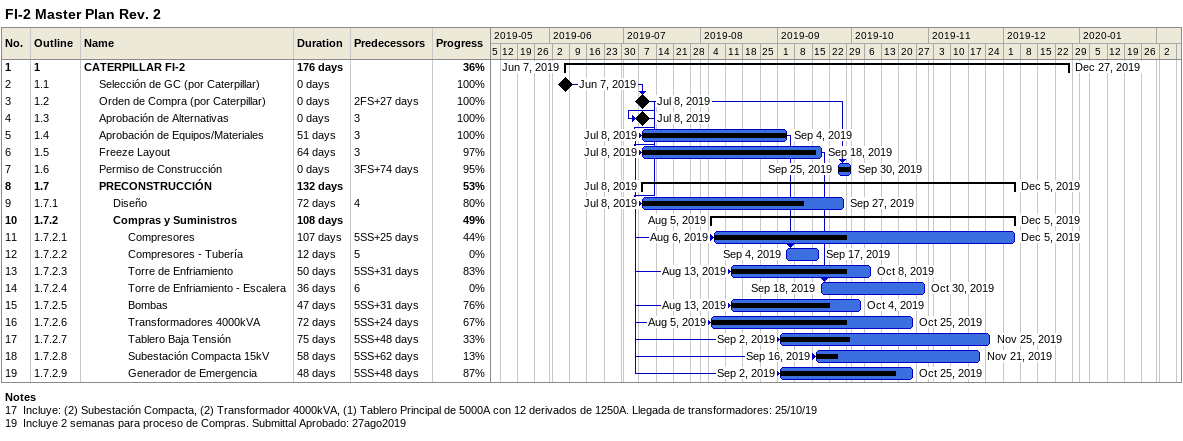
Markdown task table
FI-2 Master Plan Rev. 2

| ID | WBS | Task | Duration | Start | Finish | Predecessors | % complete |
|---|---|---|---|---|---|---|---|
| 1 | 1 | **CATERPILLAR FI-2** | 176d | 2019-06-07 | 2019-12-27 |  | 36 |
| 2 | 1.1 | Selección de GC (por Caterpillar) | 0d | 2019-06-07 | 2019-06-07 |  | 100 |
| 3 | 1.2 | Orden de Compra (por Caterpillar) | 0d | 2019-07-08 | 2019-07-08 | 2FS+27d | 100 |
| 4 | 1.3 | Aprobación de Alternativas | 0d | 2019-07-08 | 2019-07-08 | 3 | 100 |
| 5 | 1.4 | Aprobación de Equipos/Materiales | 51d | 2019-07-08 | 2019-09-04 | 3 | 100 |
| 6 | 1.5 | Freeze Layout | 64d | 2019-07-08 | 2019-09-18 | 3 | 97 |
| 7 | 1.6 | Permiso de Construcción | 0d | 2019-09-25 | 2019-09-30 | 3FS+74d | 95 |
| 8 | 1.7 | **PRECONSTRUCCIÓN** | 132d | 2019-07-08 | 2019-12-05 |  | 53 |
| 9 | 1.7.1 | Diseño | 72d | 2019-07-08 | 2019-09-27 | 4 | 80 |
| 10 | 1.7.2 | **Compras y Suministros** | 108d | 2019-08-05 | 2019-12-05 |  | 49 |
| 11 | 1.7.2.1 | Compresores | 107d | 2019-08-06 | 2019-12-05 | 5SS+25d | 44 |
| 12 | 1.7.2.2 | Compresores - Tubería | 12d | 2019-09-04 | 2019-09-17 | 5 | 0 |
| 13 | 1.7.2.3 | Torre de Enfriamiento | 50d | 2019-08-13 | 2019-10-08 | 5SS+31d | 83 |
| 14 | 1.7.2.4 | Torre de Enfriamiento - Escalera | 36d | 2019-09-18 | 2019-10-30 | 6 | 0 |
| 15 | 1.7.2.5 | Bombas | 47d | 2019-08-13 | 2019-10-04 | 5SS+31d | 76 |
| 16 | 1.7.2.6 | Transformadores 4000kVA | 72d | 2019-08-05 | 2019-10-25 | 5SS+24d | 67 |
| 17 | 1.7.2.7 | Tablero Baja Tensión | 75d | 2019-09-02 | 2019-11-25 | 5SS+48d | 33 |
| 18 | 1.7.2.8 | Subestación Compacta 15kV | 58d | 2019-09-16 | 2019-11-21 | 5SS+62d | 13 |
| 19 | 1.7.2.9 | Generador de Emergencia | 48d | 2019-09-02 | 2019-10-25 | 5SS+48d | 87 |

Notes
- 17: Incluye: (2) Subestación Compacta, (2) Transformador 4000kVA, (1) Tablero Principal de 5000A con 12 derivados de 1250A. Llegada de transformadores: 25/10/19
- 19: Incluye 2 semanas para proceso de Compras. Submittal Aprobado: 27ago2019
